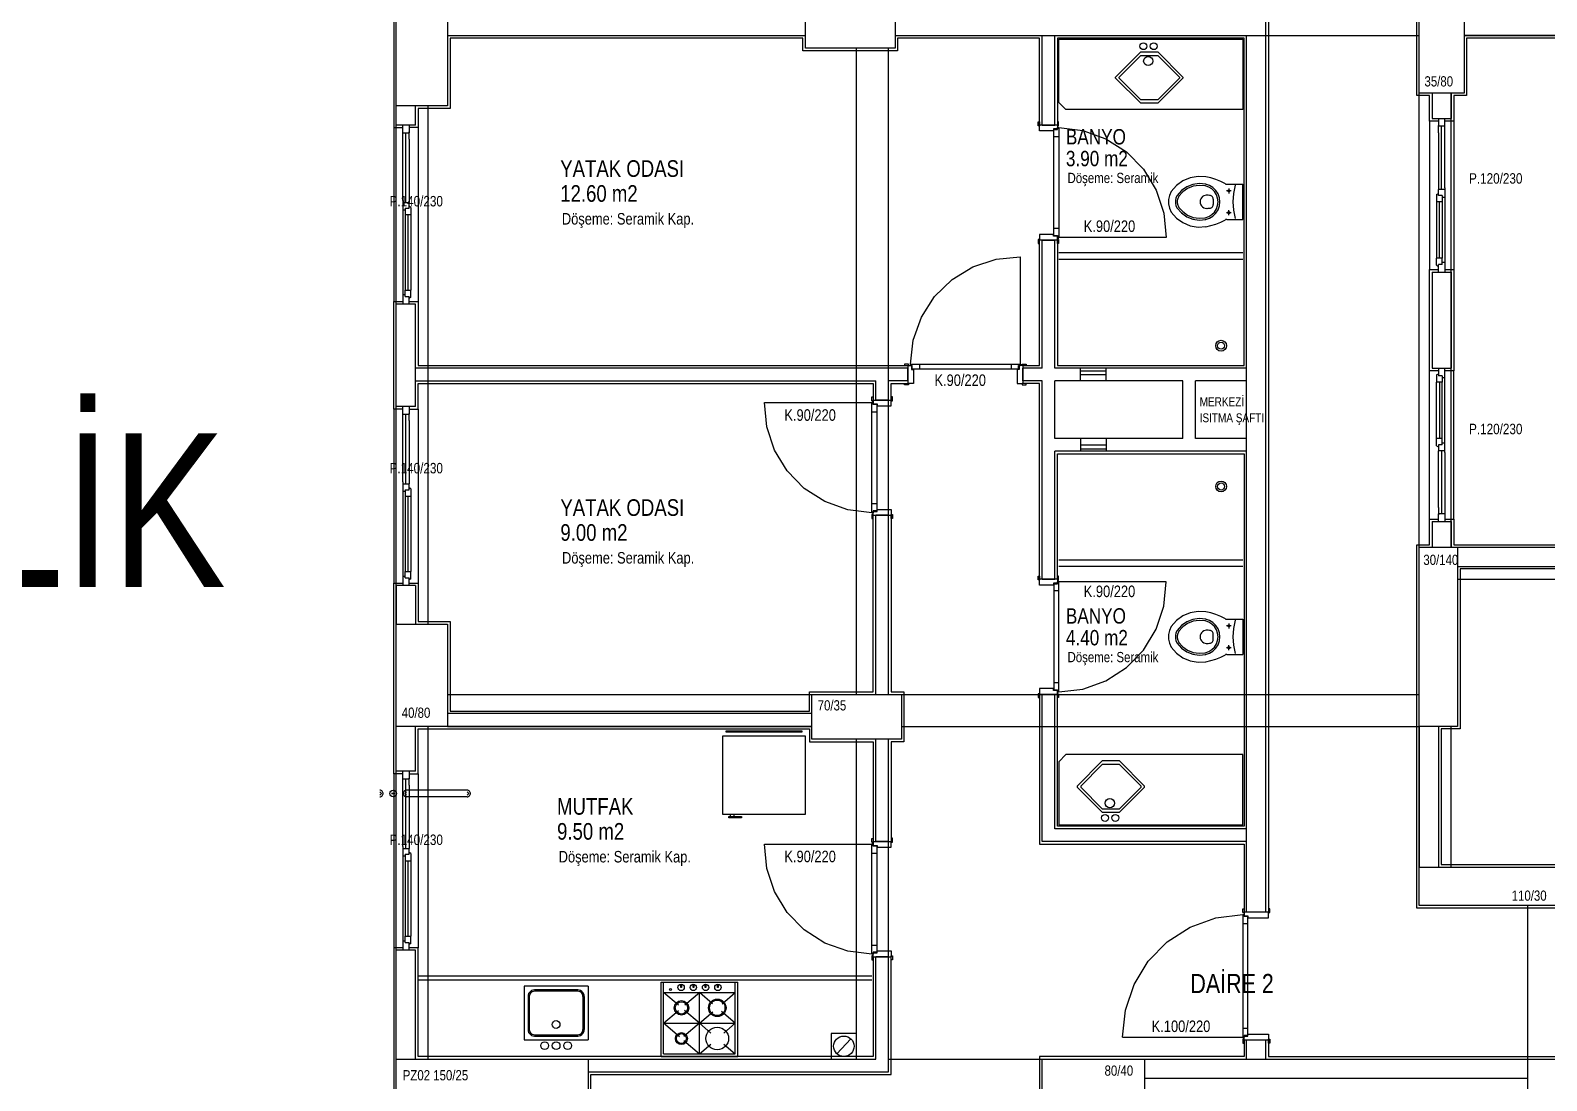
# Model space of a CAD drawing. Header units: centimetres. Extents: x 0 to 12847, y -30 to 2970.
# Drawn here: x 1160 to 1456.5, y 1324.5 to 1529.7 of the extents above; entities that cross this region are included whole.
import ezdxf
from ezdxf.enums import TextEntityAlignment as Align

# ---------------------------------------------------------------- set-up
doc = ezdxf.new("R2010")
doc.units = ezdxf.units.CM
doc.layers.add('SCOTT-ANTET', color=4, linetype='CONTINUOUS')
doc.layers.add('SCOTT-MIMARI', color=8, linetype='CONTINUOUS')
doc.styles.get("Standard").update_dxf_attribs({"font": 'arial.ttf', "width": 0.8})

msp = doc.modelspace()

# ---------------------------------------------------------------- linework, layer by layer
at = {"layer": 'SCOTT-MIMARI'}
for p, q in [((1435.3, 1512.47), (1435.3, 1510.97)), ((1436.55, 1498.97), (1436.55, 1512.47)), ((1232.8, 1496.47), (1232.8, 1511.22)), ((1232.8, 1509.72), (1234.05, 1509.72)), ((1233.42, 1496.09), (1233.42, 1509.72)), ((1234.05, 1511.22), (1234.05, 1509.72)), ((1234.05, 1508.47), (1234.05, 1509.88)), ((1357.01, 1511.85), (1357.3, 1511.85)), ((1357.01, 1511.08), (1357.01, 1511.85)), ((1357.3, 1511.08), (1357.01, 1511.08)), ((1357.3, 1511.85), (1357.3, 1511.08)), ((1357.3, 1510.09), (1357.3, 1511.22)), ((1360.8, 1511.22), (1357.3, 1511.22)), ((1360.05, 1510.09), (1357.3, 1510.09)), ((1360.8, 1510.47), (1360.05, 1510.47)), ((1360.05, 1510.47), (1360.05, 1510.09)), ((1360.08, 1489.6), (1360.08, 1510.34)), ((1360.08, 1510.34), (1360.81, 1510.34)), ((1360.8, 1511.84), (1360.8, 1511.08)), ((1361.04, 1511.84), (1360.8, 1511.84)), ((1360.8, 1511.22), (1360.8, 1510.47)), ((1360.8, 1511.08), (1361.04, 1511.08)), ((1360.8, 1510.72), (1361.05, 1510.72)), ((1360.81, 1510.34), (1360.81, 1510.72)), ((1361.04, 1511.08), (1361.04, 1511.84)), ((1361.05, 1510.72), (1361.05, 1489.22)), ((1435.3, 1509.72), (1435.3, 1511.13)), ((1436.55, 1510.97), (1435.3, 1510.97)), ((1435.3, 1509.72), (1435.3, 1498.59)), ((1435.92, 1498.59), (1435.92, 1510.97)), ((1234.05, 1508.47), (1234.05, 1496.09)), ((1361.05, 1508.93), (1360.08, 1508.93)), ((1394.77, 1498.35), (1393.84, 1498.35)), ((1393.9, 1499.65), (1397.05, 1499.65)), ((1394.3, 1498.81), (1394.3, 1497.83)), ((1397.05, 1492.78), (1397.05, 1499.65)), ((1434.92, 1497.63), (1434.92, 1496.22)), ((1435.3, 1497.47), (1435.3, 1498.59)), ((1436.55, 1498.59), (1435.3, 1498.59)), ((1436.05, 1497.47), (1435.3, 1497.47)), ((1436.05, 1497.47), (1436.05, 1496.22)), ((1436.05, 1497.09), (1436.55, 1497.09)), ((1436.55, 1498.97), (1436.55, 1497.09)), ((1232.8, 1496.47), (1232.8, 1494.59)), ((1232.8, 1496.09), (1234.05, 1496.09)), ((1233.3, 1494.59), (1232.8, 1494.59)), ((1233.3, 1494.97), (1233.3, 1493.72)), ((1233.3, 1494.97), (1234.05, 1494.97)), ((1234.05, 1494.97), (1234.05, 1496.09)), ((1234.42, 1495.13), (1234.42, 1493.72)), ((1391.27, 1496.76), (1391.27, 1495.68)), ((1394.3, 1493.62), (1394.3, 1494.6)), ((1434.92, 1496.22), (1434.92, 1485.22)), ((1436.05, 1496.22), (1434.92, 1496.22)), ((1435.49, 1485.22), (1435.49, 1496.22)), ((1436.05, 1496.22), (1436.05, 1485.22)), ((1233.3, 1493.72), (1233.3, 1478.97)), ((1233.3, 1493.72), (1234.42, 1493.72)), ((1233.86, 1478.97), (1233.86, 1493.72)), ((1234.42, 1493.72), (1234.42, 1478.97)), ((1394.77, 1494.09), (1393.84, 1494.09)), ((1393.9, 1492.78), (1397.05, 1492.78)), ((1357.3, 1488.86), (1357.01, 1488.86)), ((1357.01, 1488.86), (1357.01, 1488.08)), ((1357.3, 1489.84), (1357.3, 1488.72)), ((1360.05, 1489.84), (1357.3, 1489.84)), ((1357.3, 1488.08), (1357.3, 1488.86)), ((1360.8, 1488.72), (1357.3, 1488.72)), ((1360.05, 1489.47), (1360.05, 1489.84)), ((1360.8, 1489.47), (1360.05, 1489.47)), ((1361.05, 1491), (1360.08, 1491)), ((1360.08, 1489.6), (1360.81, 1489.6)), ((1360.8, 1488.72), (1360.8, 1489.47)), ((1360.8, 1489.22), (1361.05, 1489.22)), ((1360.8, 1488.09), (1360.8, 1488.86)), ((1360.8, 1488.86), (1361.04, 1488.86)), ((1360.81, 1489.6), (1360.81, 1489.22)), ((1361.04, 1488.86), (1361.04, 1488.09)), ((1382.05, 1489.22), (1361.05, 1489.22)), ((1353.55, 1485.46), (1353.55, 1464.47)), ((1357.01, 1488.08), (1357.3, 1488.08)), ((1361.04, 1488.09), (1360.8, 1488.09)), ((1434.92, 1483.81), (1434.92, 1485.22)), ((1436.05, 1485.22), (1434.92, 1485.22)), ((1435.3, 1482.47), (1435.3, 1483.97)), ((1436.05, 1483.97), (1435.3, 1483.97)), ((1436.05, 1483.97), (1436.05, 1485.22)), ((1436.55, 1484.34), (1436.05, 1484.34)), ((1436.55, 1484.34), (1436.55, 1482.47)), ((1232.8, 1478.09), (1233.3, 1478.09)), ((1232.8, 1478.09), (1232.8, 1476.22)), ((1233.3, 1477.72), (1233.3, 1478.97)), ((1233.3, 1478.97), (1234.42, 1478.97)), ((1233.3, 1477.72), (1234.05, 1477.72)), ((1234.05, 1476.22), (1234.05, 1477.72)), ((1234.42, 1477.56), (1234.42, 1478.97)), ((1331.69, 1464.46), (1330.92, 1464.46)), ((1330.92, 1464.46), (1330.92, 1464.22)), ((1330.92, 1464.22), (1331.69, 1464.22)), ((1331.55, 1464.22), (1332.3, 1464.22)), ((1331.55, 1464.22), (1331.55, 1460.72)), ((1331.69, 1464.22), (1331.69, 1464.46)), ((1332.05, 1464.47), (1353.55, 1464.47)), ((1332.05, 1464.22), (1332.05, 1464.47)), ((1332.43, 1464.23), (1332.05, 1464.23)), ((1332.3, 1464.22), (1332.3, 1463.47)), ((1332.3, 1463.47), (1332.67, 1463.47)), ((1332.43, 1463.5), (1332.43, 1464.23)), ((1353.17, 1463.5), (1332.43, 1463.5)), ((1332.67, 1463.47), (1332.67, 1460.72)), ((1333.83, 1464.47), (1333.83, 1463.5)), ((1351.76, 1464.47), (1351.76, 1463.5)), ((1353.3, 1463.47), (1352.92, 1463.47)), ((1352.92, 1463.47), (1352.92, 1460.72)), ((1353.17, 1464.23), (1353.55, 1464.23)), ((1353.17, 1463.5), (1353.17, 1464.23)), ((1353.3, 1464.22), (1353.3, 1463.47)), ((1354.05, 1464.22), (1353.3, 1464.22)), ((1353.55, 1464.22), (1353.55, 1464.47)), ((1353.91, 1464.46), (1354.67, 1464.46)), ((1353.91, 1464.22), (1353.91, 1464.46)), ((1354.67, 1464.22), (1353.91, 1464.22)), ((1354.05, 1464.22), (1354.05, 1460.72)), ((1354.67, 1464.46), (1354.67, 1464.22)), ((1434.92, 1462.38), (1434.92, 1460.97)), ((1435.3, 1463.72), (1435.3, 1462.22)), ((1436.05, 1462.22), (1435.3, 1462.22)), ((1436.05, 1462.22), (1436.05, 1460.97)), ((1436.55, 1461.84), (1436.05, 1461.84)), ((1436.55, 1461.84), (1436.55, 1463.72)), ((1330.91, 1460.43), (1330.91, 1460.72)), ((1330.91, 1460.72), (1331.69, 1460.72)), ((1331.69, 1460.43), (1330.91, 1460.43)), ((1332.67, 1460.72), (1331.55, 1460.72)), ((1331.69, 1460.72), (1331.69, 1460.43)), ((1352.92, 1460.72), (1354.05, 1460.72)), ((1353.91, 1460.72), (1353.91, 1460.43)), ((1354.69, 1460.72), (1353.91, 1460.72)), ((1353.91, 1460.43), (1354.69, 1460.43)), ((1354.69, 1460.43), (1354.69, 1460.72)), ((1434.92, 1449.97), (1434.92, 1460.97)), ((1436.05, 1460.97), (1434.92, 1460.97)), ((1435.49, 1460.97), (1435.49, 1449.97)), ((1436.05, 1449.97), (1436.05, 1460.97)), ((1232.8, 1441.47), (1232.8, 1456.22)), ((1234.05, 1456.22), (1234.05, 1454.72)), ((1303.55, 1456.97), (1324.55, 1456.97)), ((1324.55, 1457.33), (1324.55, 1458.09)), ((1324.55, 1458.09), (1324.8, 1458.09)), ((1324.8, 1457.33), (1324.55, 1457.33)), ((1324.55, 1435.47), (1324.55, 1456.97)), ((1324.8, 1456.97), (1324.55, 1456.97)), ((1324.78, 1456.59), (1324.78, 1456.97)), ((1325.51, 1456.59), (1324.78, 1456.59)), ((1324.8, 1458.09), (1324.8, 1457.33)), ((1324.8, 1457.47), (1328.3, 1457.47)), ((1324.8, 1457.47), (1324.8, 1456.72)), ((1324.8, 1456.72), (1325.55, 1456.72)), ((1325.51, 1456.59), (1325.51, 1435.85)), ((1325.55, 1456.72), (1325.55, 1456.34)), ((1325.55, 1456.34), (1328.3, 1456.34)), ((1328.59, 1458.1), (1328.3, 1458.1)), ((1328.3, 1458.1), (1328.3, 1457.33)), ((1328.3, 1456.34), (1328.3, 1457.47)), ((1328.3, 1457.33), (1328.59, 1457.33)), ((1328.59, 1457.33), (1328.59, 1458.1)), ((1232.8, 1454.72), (1234.05, 1454.72)), ((1233.42, 1441.09), (1233.42, 1454.72)), ((1234.05, 1453.47), (1234.05, 1454.88)), ((1234.05, 1453.47), (1234.05, 1441.09)), ((1324.55, 1455.18), (1325.51, 1455.18)), ((1434.92, 1448.56), (1434.92, 1449.97)), ((1436.05, 1449.97), (1434.92, 1449.97)), ((1436.05, 1448.72), (1436.05, 1449.97)), ((1435.3, 1448.72), (1435.3, 1447.59)), ((1436.05, 1448.72), (1435.3, 1448.72)), ((1435.3, 1436.47), (1435.3, 1447.59)), ((1436.55, 1447.59), (1435.3, 1447.59)), ((1435.92, 1447.59), (1435.92, 1435.22)), ((1436.05, 1449.09), (1436.55, 1449.09)), ((1436.55, 1447.22), (1436.55, 1449.09)), ((1436.55, 1447.22), (1436.55, 1433.72)), ((1232.8, 1441.47), (1232.8, 1439.59)), ((1232.8, 1441.09), (1234.05, 1441.09)), ((1234.05, 1439.97), (1234.05, 1441.09)), ((1233.3, 1439.59), (1232.8, 1439.59)), ((1233.3, 1439.97), (1233.3, 1438.72)), ((1233.3, 1439.97), (1234.05, 1439.97)), ((1233.3, 1438.72), (1233.3, 1423.97)), ((1233.3, 1438.72), (1234.42, 1438.72)), ((1233.86, 1423.97), (1233.86, 1438.72)), ((1234.42, 1440.13), (1234.42, 1438.72)), ((1234.42, 1438.72), (1234.42, 1423.97)), ((1324.55, 1437.25), (1325.51, 1437.25)), ((1324.8, 1435.47), (1324.55, 1435.47)), ((1324.55, 1435.11), (1324.55, 1434.34)), ((1324.8, 1435.11), (1324.55, 1435.11)), ((1325.51, 1435.85), (1324.78, 1435.85)), ((1324.78, 1435.85), (1324.78, 1435.47)), ((1324.8, 1434.97), (1324.8, 1435.72)), ((1324.8, 1435.72), (1325.55, 1435.72)), ((1324.8, 1434.34), (1324.8, 1435.11)), ((1324.8, 1434.97), (1328.3, 1434.97)), ((1325.55, 1436.09), (1328.3, 1436.09)), ((1325.55, 1435.72), (1325.55, 1436.09)), ((1328.3, 1436.09), (1328.3, 1434.97)), ((1328.3, 1435.11), (1328.59, 1435.11)), ((1328.3, 1434.33), (1328.3, 1435.11)), ((1328.59, 1435.11), (1328.59, 1434.33)), ((1435.3, 1436.47), (1435.3, 1435.06)), ((1436.55, 1435.22), (1435.3, 1435.22)), ((1435.3, 1433.72), (1435.3, 1435.22)), ((1324.55, 1434.34), (1324.8, 1434.34)), ((1328.59, 1434.33), (1328.3, 1434.33)), ((1232.8, 1423.09), (1233.3, 1423.09)), ((1232.8, 1423.09), (1232.8, 1421.22)), ((1233.3, 1422.72), (1233.3, 1423.97)), ((1233.3, 1423.97), (1234.42, 1423.97)), ((1234.42, 1422.56), (1234.42, 1423.97)), ((1357.01, 1423.1), (1357.3, 1423.1)), ((1357.01, 1422.33), (1357.01, 1423.1)), ((1357.3, 1423.1), (1357.3, 1422.33)), ((1360.8, 1423.09), (1360.8, 1422.33)), ((1361.04, 1423.09), (1360.8, 1423.09)), ((1361.04, 1422.33), (1361.04, 1423.09)), ((1233.3, 1422.72), (1234.05, 1422.72)), ((1234.05, 1421.22), (1234.05, 1422.72)), ((1357.3, 1422.33), (1357.01, 1422.33)), ((1357.3, 1421.34), (1357.3, 1422.47)), ((1360.8, 1422.47), (1357.3, 1422.47)), ((1360.05, 1421.34), (1357.3, 1421.34)), ((1360.05, 1421.72), (1360.05, 1421.34)), ((1360.8, 1421.72), (1360.05, 1421.72)), ((1360.08, 1421.59), (1360.08, 1400.85)), ((1360.08, 1421.59), (1360.81, 1421.59)), ((1361.05, 1420.18), (1360.08, 1420.18)), ((1360.8, 1422.47), (1360.8, 1421.72)), ((1360.8, 1422.33), (1361.04, 1422.33)), ((1360.8, 1421.97), (1361.05, 1421.97)), ((1360.81, 1421.59), (1360.81, 1421.97)), ((1361.05, 1400.47), (1361.05, 1421.97)), ((1382.05, 1421.97), (1361.05, 1421.97)), ((1393.9, 1414.65), (1397.05, 1414.65)), ((1397.05, 1414.65), (1397.05, 1407.78)), ((1391.27, 1410.68), (1391.27, 1411.76)), ((1394.77, 1413.35), (1393.84, 1413.35)), ((1394.3, 1413.81), (1394.3, 1412.83)), ((1394.77, 1409.09), (1393.84, 1409.09)), ((1394.3, 1408.62), (1394.3, 1409.6)), ((1393.9, 1407.78), (1397.05, 1407.78)), ((1361.05, 1402.25), (1360.08, 1402.25)), ((1357.3, 1400.11), (1357.01, 1400.11)), ((1357.01, 1400.11), (1357.01, 1399.33)), ((1357.01, 1399.33), (1357.3, 1399.33)), ((1357.3, 1401.09), (1357.3, 1399.97)), ((1360.05, 1401.09), (1357.3, 1401.09)), ((1357.3, 1399.33), (1357.3, 1400.11)), ((1360.8, 1399.97), (1357.3, 1399.97)), ((1360.05, 1400.72), (1360.05, 1401.09)), ((1360.8, 1400.72), (1360.05, 1400.72)), ((1360.08, 1400.85), (1360.81, 1400.85)), ((1360.8, 1399.97), (1360.8, 1400.72)), ((1360.8, 1400.47), (1361.05, 1400.47)), ((1360.8, 1399.34), (1360.8, 1400.11)), ((1360.8, 1400.11), (1361.04, 1400.11)), ((1361.04, 1399.34), (1360.8, 1399.34)), ((1360.81, 1400.85), (1360.81, 1400.47)), ((1361.04, 1400.11), (1361.04, 1399.34)), ((1295.32, 1391.83), (1295.32, 1376.58)), ((1311.57, 1391.83), (1295.32, 1391.83)), ((1296.07, 1392.83), (1310.82, 1392.83)), ((1296.07, 1392.58), (1296.07, 1392.83)), ((1310.82, 1392.58), (1296.07, 1392.58)), ((1310.82, 1392.83), (1310.82, 1392.58)), ((1311.57, 1376.58), (1311.57, 1391.83)), ((1232.8, 1370.22), (1232.8, 1384.97)), ((1234.05, 1384.97), (1234.05, 1383.47)), ((1232.8, 1383.47), (1234.05, 1383.47)), ((1233.42, 1369.84), (1233.42, 1383.47)), ((1234.05, 1382.22), (1234.05, 1383.63)), ((1234.05, 1382.22), (1234.05, 1369.84)), ((1245.38, 1381.26), (1233.56, 1381.26)), ((1245.38, 1379.95), (1233.56, 1379.95)), ((1296.57, 1375.83), (1296.57, 1376.08)), ((1296.57, 1376.08), (1299.07, 1376.08)), ((1299.07, 1375.83), (1296.57, 1375.83)), ((1296.82, 1376.58), (1296.82, 1376.08)), ((1297.57, 1376.58), (1297.57, 1376.08)), ((1299.07, 1376.08), (1299.07, 1375.83)), ((1232.8, 1370.22), (1232.8, 1368.34)), ((1232.8, 1369.84), (1234.05, 1369.84)), ((1234.05, 1368.72), (1234.05, 1369.84)), ((1303.55, 1370.72), (1324.55, 1370.72)), ((1324.55, 1371.08), (1324.55, 1371.84)), ((1324.55, 1371.84), (1324.8, 1371.84)), ((1324.8, 1371.08), (1324.55, 1371.08)), ((1324.55, 1349.22), (1324.55, 1370.72)), ((1324.8, 1370.72), (1324.55, 1370.72)), ((1324.78, 1370.34), (1324.78, 1370.72)), ((1325.51, 1370.34), (1324.78, 1370.34)), ((1324.8, 1371.84), (1324.8, 1371.08)), ((1324.8, 1371.22), (1328.3, 1371.22)), ((1324.8, 1371.22), (1324.8, 1370.47)), ((1324.8, 1370.47), (1325.55, 1370.47)), ((1325.51, 1370.34), (1325.51, 1349.6)), ((1325.55, 1370.47), (1325.55, 1370.09)), ((1325.55, 1370.09), (1328.3, 1370.09)), ((1328.59, 1371.85), (1328.3, 1371.85)), ((1328.3, 1371.85), (1328.3, 1371.08)), ((1328.3, 1370.09), (1328.3, 1371.22)), ((1328.3, 1371.08), (1328.59, 1371.08)), ((1328.59, 1371.08), (1328.59, 1371.85)), ((1233.3, 1368.34), (1232.8, 1368.34)), ((1233.3, 1368.72), (1233.3, 1367.47)), ((1233.3, 1368.72), (1234.05, 1368.72)), ((1233.3, 1367.47), (1233.3, 1352.72)), ((1233.3, 1367.47), (1234.42, 1367.47)), ((1233.86, 1352.72), (1233.86, 1367.47)), ((1234.42, 1368.88), (1234.42, 1367.47)), ((1234.42, 1367.47), (1234.42, 1352.72)), ((1324.55, 1368.93), (1325.51, 1368.93)), ((1397.05, 1357.33), (1397.05, 1358.09)), ((1397.05, 1358.09), (1397.3, 1358.09)), ((1397.3, 1358.09), (1397.3, 1357.33)), ((1402.34, 1358.1), (1402.05, 1358.1)), ((1402.05, 1358.1), (1402.05, 1357.33)), ((1402.34, 1357.33), (1402.34, 1358.1)), ((1397.3, 1357.33), (1397.05, 1357.33)), ((1397.05, 1356.97), (1397.05, 1332.97)), ((1397.3, 1356.97), (1397.05, 1356.97)), ((1397.05, 1355.18), (1398.01, 1355.18)), ((1397.28, 1356.59), (1397.28, 1356.97)), ((1398.01, 1356.59), (1397.28, 1356.59)), ((1397.3, 1357.47), (1397.3, 1356.72)), ((1397.3, 1357.47), (1402.05, 1357.47)), ((1397.3, 1356.72), (1398.05, 1356.72)), ((1398.01, 1333.35), (1398.01, 1356.59)), ((1398.05, 1356.72), (1398.05, 1356.34)), ((1398.05, 1356.34), (1402.05, 1356.34)), ((1402.05, 1356.34), (1402.05, 1357.47)), ((1402.05, 1357.33), (1402.34, 1357.33)), ((1232.8, 1351.84), (1233.3, 1351.84)), ((1232.8, 1351.84), (1232.8, 1349.97)), ((1233.3, 1351.47), (1233.3, 1352.72)), ((1233.3, 1352.72), (1234.42, 1352.72)), ((1234.42, 1351.31), (1234.42, 1352.72)), ((1233.3, 1351.47), (1234.05, 1351.47)), ((1234.05, 1349.97), (1234.05, 1351.47)), ((1324.55, 1351), (1325.51, 1351)), ((1324.8, 1349.22), (1324.55, 1349.22)), ((1325.51, 1349.6), (1324.78, 1349.6)), ((1324.78, 1349.6), (1324.78, 1349.22)), ((1324.8, 1348.72), (1324.8, 1349.47)), ((1324.8, 1349.47), (1325.55, 1349.47)), ((1325.55, 1349.84), (1328.3, 1349.84)), ((1325.55, 1349.47), (1325.55, 1349.84)), ((1328.3, 1349.84), (1328.3, 1348.72)), ((1324.55, 1348.86), (1324.55, 1348.09)), ((1324.8, 1348.86), (1324.55, 1348.86)), ((1324.55, 1348.09), (1324.8, 1348.09)), ((1324.8, 1348.09), (1324.8, 1348.86)), ((1324.8, 1348.72), (1328.3, 1348.72)), ((1328.3, 1348.86), (1328.59, 1348.86)), ((1328.3, 1348.08), (1328.3, 1348.86)), ((1328.59, 1348.08), (1328.3, 1348.08)), ((1328.59, 1348.86), (1328.59, 1348.08)), ((1235.8, 1344.97), (1324.55, 1344.97)), ((1256.55, 1342.97), (1256.55, 1332.47)), ((1269.05, 1342.97), (1256.55, 1342.97)), ((1269.05, 1342.97), (1269.05, 1332.47)), ((1283.3, 1329.22), (1283.3, 1343.72)), ((1283.3, 1343.72), (1298.3, 1343.72)), ((1283.8, 1329.72), (1283.8, 1343.72)), ((1287.16, 1342.72), (1287.16, 1343.34)), ((1287.29, 1343.34), (1287.29, 1342.72)), ((1289.56, 1342.72), (1289.56, 1343.34)), ((1289.69, 1343.34), (1289.69, 1342.72)), ((1291.95, 1342.72), (1291.95, 1343.34)), ((1292.09, 1343.34), (1292.09, 1342.72)), ((1294.35, 1342.72), (1294.35, 1343.34)), ((1294.48, 1343.34), (1294.48, 1342.72)), ((1297.8, 1341.72), (1297.8, 1343.72)), ((1257.3, 1340.97), (1257.3, 1334.47)), ((1257.55, 1340.97), (1257.55, 1334.47)), ((1267.05, 1342.22), (1258.55, 1342.22)), ((1267.05, 1341.97), (1258.55, 1341.97)), ((1268.05, 1340.97), (1268.05, 1334.47)), ((1268.3, 1340.97), (1268.3, 1334.47)), ((1286.69, 1339.25), (1283.8, 1341.72)), ((1283.8, 1341.72), (1297.8, 1341.72)), ((1287.29, 1342.72), (1287.16, 1342.72)), ((1287.96, 1339.28), (1290.8, 1341.72)), ((1289.69, 1342.72), (1289.56, 1342.72)), ((1293.38, 1339.51), (1290.8, 1341.72)), ((1290.8, 1329.72), (1290.8, 1341.72)), ((1292.09, 1342.72), (1291.95, 1342.72)), ((1294.48, 1342.72), (1294.35, 1342.72)), ((1295.25, 1339.53), (1297.8, 1341.72)), ((1297.8, 1329.72), (1297.8, 1341.72)), ((1283.8, 1335.72), (1286.73, 1338.22)), ((1290.8, 1335.72), (1287.88, 1338.22)), ((1290.8, 1335.72), (1293.42, 1337.96)), ((1297.8, 1335.72), (1295.15, 1337.99)), ((1286.91, 1333.06), (1283.8, 1335.72)), ((1283.8, 1335.72), (1297.8, 1335.72)), ((1290.8, 1335.72), (1287.75, 1333.1)), ((1293.05, 1333.8), (1290.8, 1335.72)), ((1297.8, 1335.72), (1295.56, 1333.8)), ((1397.05, 1334.75), (1398.01, 1334.75)), ((1256.55, 1332.47), (1269.05, 1332.47)), ((1258.55, 1333.47), (1267.05, 1333.47)), ((1258.55, 1333.22), (1267.05, 1333.22)), ((1287.76, 1332.33), (1290.8, 1329.72)), ((1290.8, 1329.72), (1293.05, 1331.64)), ((1295.56, 1331.64), (1297.8, 1329.72)), ((1373.55, 1332.97), (1397.05, 1332.97)), ((1397.3, 1332.97), (1397.05, 1332.97)), ((1397.05, 1332.61), (1397.05, 1331.84)), ((1397.3, 1332.61), (1397.05, 1332.61)), ((1397.05, 1331.84), (1397.3, 1331.84)), ((1397.28, 1333.35), (1397.28, 1332.97)), ((1398.01, 1333.35), (1397.28, 1333.35)), ((1397.3, 1333.22), (1398.05, 1333.22)), ((1397.3, 1332.47), (1397.3, 1333.22)), ((1397.3, 1331.84), (1397.3, 1332.61)), ((1397.3, 1332.47), (1402.05, 1332.47)), ((1398.05, 1333.22), (1398.05, 1333.59)), ((1398.05, 1333.59), (1402.05, 1333.59)), ((1402.05, 1333.59), (1402.05, 1332.47)), ((1402.05, 1332.61), (1402.34, 1332.61)), ((1402.05, 1331.83), (1402.05, 1332.61)), ((1402.34, 1331.83), (1402.05, 1331.83)), ((1402.34, 1332.61), (1402.34, 1331.83)), ((1283.3, 1329.22), (1298.3, 1329.22)), ((1283.8, 1329.72), (1297.8, 1329.72))]:
    msp.add_line(p, q, dxfattribs=at)
for points in [[(1401.55, 1357.47), (1401.55, 1703.72)], [(1402.05, 1703.72), (1402.05, 1357.47)], [(1435.3, 1511.97), (1433.55, 1511.97), (1433.55, 1516.97), (1431.05, 1516.97), (1431.05, 1537.97), (1433.55, 1537.97), (1433.55, 1703.72)], [(1232.8, 1547.97), (1231.05, 1547.97), (1231.05, 1510.72), (1232.8, 1510.72)], [(1602.8, 1547.97), (1604.55, 1547.97), (1604.55, 1528.22), (1440.8, 1528.22), (1440.8, 1516.97), (1438.3, 1516.97), (1438.3, 1511.97), (1436.55, 1511.97)], [(1431.55, 1537.47), (1440.3, 1537.47), (1440.3, 1517.47), (1431.55, 1517.47), (1431.55, 1537.47)], [(1231.55, 1534.97), (1241.55, 1534.97), (1241.55, 1514.97), (1231.55, 1514.97), (1231.55, 1534.97)], [(1311.55, 1534.97), (1329.05, 1534.97), (1329.05, 1526.22), (1311.55, 1526.22), (1311.55, 1534.97)], [(1357.3, 1511.22), (1357.3, 1528.22), (1329.55, 1528.22), (1329.55, 1525.72), (1311.05, 1525.72), (1311.05, 1528.22), (1242.05, 1528.22), (1242.05, 1514.47), (1235.8, 1514.47), (1235.8, 1510.72), (1234.05, 1510.72)], [(1241.55, 1528.72), (1311.55, 1528.72)], [(1241.55, 1528.72), (1311.55, 1528.72)], [(1329.05, 1528.72), (1431.55, 1528.72)], [(1329.05, 1528.72), (1397.8, 1528.72)], [(1357.8, 1511.22), (1357.8, 1528.72)], [(1360.3, 1511.22), (1360.3, 1528.72)], [(1360.8, 1488.72), (1360.8, 1464.22), (1397.3, 1464.22), (1397.3, 1528.22), (1360.8, 1528.22), (1360.8, 1511.22)], [(1397.05, 1514.22), (1362.44, 1514.22), (1361.05, 1515.61), (1361.05, 1527.97), (1397.05, 1527.97), (1397.05, 1514.22), (1397.05, 1514.22)], [(1397.8, 1357.47), (1397.8, 1528.72)], [(1440.3, 1528.72), (1584.05, 1528.72)], [(1584.05, 1528.72), (1440.3, 1528.72)], [(1321.55, 1399.97), (1321.55, 1526.22)], [(1327.8, 1399.97), (1327.8, 1526.22)], [(1372.18, 1520.38), (1372.18, 1520.6), (1377.08, 1525.5), (1380.43, 1525.5), (1385.33, 1520.6), (1385.33, 1520.38), (1380.43, 1515.47), (1377.08, 1515.47), (1372.18, 1520.38)], [(1372.85, 1520.38), (1372.85, 1520.6), (1377.08, 1524.83), (1380.43, 1524.83), (1384.66, 1520.6), (1384.66, 1520.38), (1380.43, 1516.14), (1377.08, 1516.14), (1372.85, 1520.38)], [(1231.55, 1413.72), (1231.55, 1514.97)], [(1231.55, 1511.22), (1231.55, 1514.97)], [(1235.3, 1511.22), (1235.3, 1514.97)], [(1237.8, 1413.72), (1237.8, 1514.97)], [(1431.55, 1428.72), (1431.55, 1517.47)], [(1434.05, 1517.47), (1434.05, 1512.47)], [(1437.8, 1428.72), (1437.8, 1517.47)], [(1437.8, 1517.47), (1437.8, 1512.47)], [(1433.55, 1511.97), (1433.55, 1482.97)], [(1434.05, 1512.47), (1437.8, 1512.47)], [(1438.3, 1511.97), (1438.3, 1482.97)], [(1231.05, 1510.72), (1231.05, 1476.72)], [(1235.3, 1511.22), (1231.55, 1511.22)], [(1235.8, 1510.72), (1235.8, 1476.72)], [(1357.8, 1511.22), (1360.3, 1511.22)], [(1361.05, 1510.72), (1365.78, 1510.16), (1370.27, 1508.55), (1374.29, 1505.98), (1377.62, 1502.57), (1380.1, 1498.49), (1381.6, 1493.97), (1382.05, 1489.22)], [(1389.84, 1501.07), (1388.29, 1501.15), (1386.77, 1500.89), (1385.34, 1500.29), (1384.09, 1499.39), (1383.06, 1498.23)], [(1393.63, 1499.73), (1392.72, 1500.2), (1391.77, 1500.58), (1390.79, 1500.88), (1389.79, 1501.08)], [(1383.06, 1498.23), (1382.69, 1497.47), (1382.5, 1496.64), (1382.5, 1495.79), (1382.69, 1494.97), (1383.06, 1494.21)], [(1384.21, 1497.46), (1383.98, 1496.99), (1383.86, 1496.48), (1383.86, 1495.95), (1383.98, 1495.44), (1384.21, 1494.97)], [(1389.79, 1499.68), (1388.53, 1499.79), (1387.27, 1499.6), (1386.09, 1499.13), (1385.05, 1498.41), (1384.21, 1497.46)], [(1384.51, 1497.27), (1384.32, 1496.87), (1384.22, 1496.44), (1384.22, 1495.99), (1384.32, 1495.56), (1384.51, 1495.16)], [(1389.72, 1499.33), (1388.54, 1499.43), (1387.36, 1499.26), (1386.26, 1498.82), (1385.29, 1498.14), (1384.5, 1497.26)], [(1389.97, 1497.5), (1389.68, 1497.47), (1389.41, 1497.38), (1389.17, 1497.22), (1388.97, 1497.02), (1388.82, 1496.78), (1388.72, 1496.51), (1388.69, 1496.23)], [(1392.21, 1496.21), (1392.12, 1496.93), (1391.88, 1497.6), (1391.5, 1498.21), (1390.99, 1498.72), (1390.38, 1499.1), (1389.7, 1499.34)], [(1392.57, 1496.21), (1392.47, 1497.01), (1392.21, 1497.76), (1391.78, 1498.43), (1391.21, 1499), (1390.54, 1499.42), (1389.78, 1499.68)], [(1390.73, 1497.43), (1390.52, 1497.47), (1390.3, 1497.49), (1390.08, 1497.5), (1389.86, 1497.5)], [(1391.27, 1496.76), (1391.26, 1496.91), (1391.2, 1497.06), (1391.12, 1497.19), (1391.01, 1497.3), (1390.88, 1497.38), (1390.73, 1497.43)], [(1393.63, 1499.73), (1393.69, 1499.69), (1393.76, 1499.67), (1393.83, 1499.66), (1393.9, 1499.65)], [(1395.58, 1499.46), (1395.22, 1497.86), (1395.1, 1496.22), (1395.22, 1494.58), (1395.58, 1492.97)], [(1434.92, 1497.63), (1435.3, 1497.84)], [(1436.55, 1497.09), (1436.55, 1484.34)], [(1232.8, 1494.59), (1232.8, 1478.09)], [(1234.42, 1495.13), (1234.05, 1495.34)], [(1383.06, 1494.21), (1384.09, 1493.05), (1385.34, 1492.14), (1386.77, 1491.54), (1388.29, 1491.28), (1389.84, 1491.36)], [(1384.21, 1494.97), (1385.05, 1494.03), (1386.09, 1493.3), (1387.27, 1492.83), (1388.53, 1492.64), (1389.79, 1492.75)], [(1384.5, 1495.18), (1385.29, 1494.29), (1386.26, 1493.61), (1387.36, 1493.18), (1388.54, 1493), (1389.72, 1493.1)], [(1388.69, 1496.2), (1388.72, 1495.92), (1388.82, 1495.65), (1388.97, 1495.41), (1389.17, 1495.21), (1389.41, 1495.06), (1389.68, 1494.96), (1389.97, 1494.93)], [(1389.7, 1493.1), (1390.38, 1493.33), (1390.99, 1493.72), (1391.5, 1494.22), (1391.88, 1494.83), (1392.12, 1495.51), (1392.21, 1496.22)], [(1389.78, 1492.75), (1390.54, 1493.01), (1391.21, 1493.44), (1391.78, 1494), (1392.21, 1494.67), (1392.47, 1495.43), (1392.57, 1496.22)], [(1389.86, 1494.94), (1390.08, 1494.93), (1390.3, 1494.94), (1390.52, 1494.96), (1390.73, 1495)], [(1390.73, 1495), (1390.88, 1495.05), (1391.01, 1495.13), (1391.12, 1495.24), (1391.2, 1495.37), (1391.26, 1495.52), (1391.27, 1495.68)], [(1389.79, 1491.35), (1390.79, 1491.56), (1391.77, 1491.85), (1392.72, 1492.24), (1393.63, 1492.71)], [(1393.9, 1492.78), (1393.83, 1492.78), (1393.76, 1492.76), (1393.69, 1492.74), (1393.63, 1492.71)], [(1354.05, 1464.22), (1357.3, 1464.22), (1357.3, 1488.72)], [(1357.8, 1463.72), (1357.8, 1488.72)], [(1357.8, 1488.72), (1360.3, 1488.72)], [(1360.3, 1463.72), (1360.3, 1488.72)], [(1360.94, 1488.98), (1360.94, 1489.14), (1360.94, 1488.98)], [(1332.05, 1464.47), (1332.61, 1469.2), (1334.21, 1473.69), (1336.79, 1477.71), (1340.2, 1481.04), (1344.27, 1483.52), (1348.8, 1485.02), (1353.55, 1485.46)], [(1397.05, 1486.22), (1361.05, 1486.22)], [(1397.05, 1484.97), (1361.05, 1484.97)], [(1435.3, 1463.22), (1433.55, 1463.22), (1433.55, 1482.97), (1435.3, 1482.97)], [(1434.05, 1482.47), (1434.05, 1463.72)], [(1434.05, 1482.47), (1437.8, 1482.47)], [(1434.92, 1483.81), (1435.3, 1483.59)], [(1438.3, 1482.97), (1438.3, 1463.22), (1436.55, 1463.22)], [(1436.55, 1482.97), (1438.3, 1482.97)], [(1437.8, 1482.47), (1437.8, 1463.72)], [(1232.8, 1455.72), (1231.05, 1455.72), (1231.05, 1476.72), (1232.8, 1476.72)], [(1234.42, 1477.56), (1234.05, 1477.34)], [(1234.05, 1476.72), (1235.8, 1476.72), (1235.8, 1464.22), (1331.55, 1464.22)], [(1231.55, 1456.22), (1231.55, 1476.22)], [(1235.3, 1476.22), (1231.55, 1476.22)], [(1235.3, 1456.22), (1235.3, 1476.22)], [(1331.55, 1463.72), (1235.3, 1463.72)], [(1331.55, 1461.22), (1331.55, 1463.72)], [(1353.78, 1464.36), (1353.63, 1464.36), (1353.78, 1464.36)], [(1357.8, 1463.72), (1354.05, 1463.72)], [(1354.05, 1461.22), (1354.05, 1463.72)], [(1397.8, 1463.72), (1360.3, 1463.72)], [(1365.3, 1461.22), (1365.3, 1463.72)], [(1365.3, 1463.22), (1370.3, 1463.22)], [(1365.3, 1462.47), (1370.3, 1462.47)], [(1370.3, 1461.22), (1370.3, 1463.72)], [(1433.55, 1434.22), (1433.55, 1463.22)], [(1434.05, 1463.72), (1437.8, 1463.72)], [(1434.92, 1462.38), (1435.3, 1462.59)], [(1436.55, 1449.09), (1436.55, 1461.84)], [(1438.3, 1434.22), (1438.3, 1463.22)], [(1234.05, 1455.72), (1235.8, 1455.72), (1235.8, 1460.72), (1324.8, 1460.72), (1324.8, 1457.47)], [(1235.3, 1461.22), (1325.3, 1461.22)], [(1325.3, 1457.47), (1325.3, 1461.22)], [(1327.8, 1457.47), (1327.8, 1461.22)], [(1331.55, 1461.22), (1327.8, 1461.22)], [(1328.3, 1457.47), (1328.3, 1460.72), (1331.55, 1460.72)], [(1357.8, 1461.22), (1354.05, 1461.22)], [(1357.3, 1422.47), (1357.3, 1460.72), (1354.05, 1460.72)], [(1357.8, 1422.47), (1357.8, 1461.22)], [(1360.3, 1449.97), (1360.3, 1461.22)], [(1385.3, 1461.22), (1360.3, 1461.22)], [(1385.3, 1449.97), (1385.3, 1461.22)], [(1397.8, 1461.22), (1387.8, 1461.22)], [(1387.8, 1449.97), (1387.8, 1461.22)], [(1231.05, 1455.72), (1231.05, 1421.72)], [(1235.3, 1456.22), (1231.55, 1456.22)], [(1235.8, 1455.72), (1235.8, 1421.72)], [(1324.55, 1435.47), (1319.81, 1436.02), (1315.32, 1437.63), (1311.31, 1440.21), (1307.98, 1443.62), (1305.5, 1447.69), (1304, 1452.22), (1303.55, 1456.97)], [(1324.65, 1457.2), (1324.65, 1457.05), (1324.65, 1457.2)], [(1327.8, 1457.47), (1325.3, 1457.47)], [(1385.3, 1449.97), (1360.3, 1449.97)], [(1365.3, 1449.97), (1365.3, 1447.47)], [(1370.3, 1449.97), (1370.3, 1447.47)], [(1397.8, 1449.97), (1387.8, 1449.97)], [(1360.3, 1422.47), (1360.3, 1447.47)], [(1397.8, 1447.47), (1360.3, 1447.47)], [(1360.8, 1422.47), (1360.8, 1446.97), (1397.3, 1446.97), (1397.3, 1374.22), (1360.8, 1374.22), (1360.8, 1399.97)], [(1365.3, 1448.72), (1370.3, 1448.72)], [(1365.3, 1447.97), (1370.3, 1447.97)], [(1434.92, 1448.56), (1435.3, 1448.34)], [(1232.8, 1439.59), (1232.8, 1423.09)], [(1234.42, 1440.13), (1234.05, 1440.34)], [(1234.05, 1421.72), (1235.8, 1421.72), (1235.8, 1414.22), (1242.05, 1414.22), (1242.05, 1396.72), (1312.3, 1396.72), (1312.3, 1400.47), (1324.8, 1400.47), (1324.8, 1434.97)], [(1325.3, 1399.97), (1325.3, 1434.97)], [(1327.8, 1434.97), (1325.3, 1434.97)], [(1327.8, 1399.97), (1327.8, 1434.97)], [(1328.3, 1434.97), (1328.3, 1400.47), (1330.8, 1400.47), (1330.8, 1390.72), (1328.3, 1390.72), (1328.3, 1371.22)], [(1518.3, 1426.22), (1518.3, 1424.47), (1439.55, 1424.47), (1439.55, 1393.22), (1435.8, 1393.22), (1435.8, 1366.72), (1459.55, 1366.72), (1459.55, 1362.97), (1517.05, 1362.97), (1517.05, 1358.22), (1431.05, 1358.22), (1431.05, 1429.22), (1433.55, 1429.22), (1433.55, 1434.22), (1435.3, 1434.22)], [(1434.05, 1433.72), (1434.05, 1428.72)], [(1434.05, 1433.72), (1437.8, 1433.72)], [(1436.55, 1434.22), (1438.3, 1434.22), (1438.3, 1429.22), (1518.3, 1429.22), (1518.3, 1427.47)], [(1437.8, 1433.72), (1437.8, 1428.72)], [(1397.05, 1426.22), (1361.05, 1426.22)], [(1431.55, 1428.72), (1439.05, 1428.72), (1439.05, 1393.72), (1431.55, 1393.72), (1431.55, 1428.72)], [(1439.05, 1428.72), (1544.05, 1428.72)], [(1439.05, 1428.72), (1517.8, 1428.72)], [(1397.05, 1424.97), (1361.05, 1424.97)], [(1439.05, 1424.97), (1517.8, 1424.97)], [(1232.8, 1384.47), (1231.05, 1384.47), (1231.05, 1421.72), (1232.8, 1421.72)], [(1235.3, 1421.22), (1231.55, 1421.22)], [(1231.55, 1421.22), (1231.55, 1413.72)], [(1234.42, 1422.56), (1234.05, 1422.34)], [(1235.3, 1421.22), (1235.3, 1413.72)], [(1357.8, 1422.47), (1360.3, 1422.47)], [(1360.94, 1422.2), (1360.94, 1422.05), (1360.94, 1422.2)], [(1361.05, 1400.47), (1365.78, 1401.02), (1370.27, 1402.63), (1374.29, 1405.21), (1377.62, 1408.62), (1380.1, 1412.69), (1381.6, 1417.22), (1382.05, 1421.97)], [(1439.05, 1422.47), (1544.05, 1422.47)], [(1389.84, 1416.07), (1388.29, 1416.15), (1386.77, 1415.89), (1385.34, 1415.29), (1384.09, 1414.39), (1383.06, 1413.23)], [(1389.79, 1414.68), (1388.53, 1414.79), (1387.27, 1414.6), (1386.09, 1414.13), (1385.05, 1413.41), (1384.21, 1412.46)], [(1389.72, 1414.33), (1388.54, 1414.43), (1387.36, 1414.26), (1386.26, 1413.82), (1385.29, 1413.14), (1384.5, 1412.26)], [(1392.21, 1411.21), (1392.12, 1411.93), (1391.88, 1412.6), (1391.5, 1413.21), (1390.99, 1413.72), (1390.38, 1414.1), (1389.7, 1414.34)], [(1392.57, 1411.21), (1392.47, 1412.01), (1392.21, 1412.76), (1391.78, 1413.43), (1391.21, 1414), (1390.54, 1414.42), (1389.78, 1414.68)], [(1393.63, 1414.73), (1392.72, 1415.2), (1391.77, 1415.58), (1390.79, 1415.88), (1389.79, 1416.08)], [(1393.63, 1414.73), (1393.69, 1414.69), (1393.76, 1414.67), (1393.83, 1414.66), (1393.9, 1414.65)], [(1395.58, 1414.46), (1395.22, 1412.86), (1395.1, 1411.22), (1395.22, 1409.58), (1395.58, 1407.97)], [(1231.55, 1413.72), (1241.55, 1413.72), (1241.55, 1393.72), (1231.55, 1393.72), (1231.55, 1413.72)], [(1383.06, 1413.23), (1382.69, 1412.47), (1382.5, 1411.64), (1382.5, 1410.79), (1382.69, 1409.97), (1383.06, 1409.21)], [(1384.21, 1412.46), (1383.98, 1411.99), (1383.86, 1411.48), (1383.86, 1410.95), (1383.98, 1410.44), (1384.21, 1409.97)], [(1384.51, 1412.27), (1384.32, 1411.87), (1384.22, 1411.44), (1384.22, 1410.99), (1384.32, 1410.56), (1384.51, 1410.16)], [(1389.97, 1412.5), (1389.68, 1412.47), (1389.41, 1412.38), (1389.17, 1412.22), (1388.97, 1412.02), (1388.82, 1411.78), (1388.72, 1411.51), (1388.69, 1411.23)], [(1388.69, 1411.2), (1388.72, 1410.92), (1388.82, 1410.65), (1388.97, 1410.41), (1389.17, 1410.21), (1389.41, 1410.06), (1389.68, 1409.96), (1389.97, 1409.93)], [(1389.7, 1408.1), (1390.38, 1408.33), (1390.99, 1408.72), (1391.5, 1409.22), (1391.88, 1409.83), (1392.12, 1410.51), (1392.21, 1411.22)], [(1389.78, 1407.75), (1390.54, 1408.01), (1391.21, 1408.44), (1391.78, 1409), (1392.21, 1409.67), (1392.47, 1410.43), (1392.57, 1411.22)], [(1390.73, 1412.43), (1390.52, 1412.47), (1390.3, 1412.49), (1390.08, 1412.5), (1389.86, 1412.5)], [(1391.27, 1411.76), (1391.26, 1411.91), (1391.2, 1412.06), (1391.12, 1412.19), (1391.01, 1412.3), (1390.88, 1412.38), (1390.73, 1412.43)], [(1383.06, 1409.21), (1384.09, 1408.05), (1385.34, 1407.14), (1386.77, 1406.54), (1388.29, 1406.28), (1389.84, 1406.36)], [(1384.21, 1409.97), (1385.05, 1409.03), (1386.09, 1408.3), (1387.27, 1407.83), (1388.53, 1407.64), (1389.79, 1407.75)], [(1384.5, 1410.18), (1385.29, 1409.29), (1386.26, 1408.61), (1387.36, 1408.18), (1388.54, 1408), (1389.72, 1408.1)], [(1389.86, 1409.94), (1390.08, 1409.93), (1390.3, 1409.94), (1390.52, 1409.96), (1390.73, 1410)], [(1390.73, 1410), (1390.88, 1410.05), (1391.01, 1410.13), (1391.12, 1410.24), (1391.2, 1410.37), (1391.26, 1410.52), (1391.27, 1410.68)], [(1389.79, 1406.35), (1390.79, 1406.56), (1391.77, 1406.85), (1392.72, 1407.24), (1393.63, 1407.71)], [(1393.9, 1407.78), (1393.83, 1407.78), (1393.76, 1407.76), (1393.69, 1407.74), (1393.63, 1407.71)], [(1241.55, 1399.97), (1312.8, 1399.97)], [(1312.8, 1399.97), (1330.3, 1399.97), (1330.3, 1391.22), (1312.8, 1391.22), (1312.8, 1399.97)], [(1325.3, 1399.97), (1325.3, 1399.97)], [(1327.8, 1399.97), (1327.8, 1399.97)], [(1330.3, 1399.97), (1431.55, 1399.97)], [(1357.3, 1399.97), (1357.3, 1370.72), (1397.3, 1370.72), (1397.3, 1357.47)], [(1357.8, 1371.22), (1357.8, 1399.97)], [(1357.8, 1399.97), (1360.3, 1399.97)], [(1360.3, 1373.72), (1360.3, 1399.97)], [(1231.55, 1328.72), (1231.55, 1393.72)], [(1231.55, 1384.97), (1231.55, 1393.72)], [(1235.3, 1384.97), (1235.3, 1393.72)], [(1237.8, 1328.72), (1237.8, 1393.72)], [(1312.8, 1396.22), (1241.55, 1396.22)], [(1241.55, 1393.72), (1312.8, 1393.72)], [(1312.8, 1393.72), (1241.55, 1393.72)], [(1330.3, 1393.72), (1431.55, 1393.72)], [(1431.55, 1366.22), (1431.55, 1393.72)], [(1431.55, 1393.72), (1431.55, 1366.22)], [(1435.3, 1393.72), (1435.3, 1366.22)], [(1437.8, 1366.22), (1437.8, 1393.72)], [(1234.05, 1384.47), (1235.8, 1384.47), (1235.8, 1393.22), (1312.3, 1393.22), (1312.3, 1390.72), (1324.8, 1390.72), (1324.8, 1371.22)], [(1321.55, 1328.72), (1321.55, 1391.22)], [(1325.3, 1371.22), (1325.3, 1391.22)], [(1327.8, 1328.72), (1327.8, 1391.22)], [(1327.8, 1371.22), (1327.8, 1391.22)], [(1397.05, 1388.22), (1362.44, 1388.22), (1361.05, 1386.82), (1361.05, 1374.47), (1397.05, 1374.47), (1397.05, 1388.22), (1397.05, 1388.22)], [(1231.05, 1384.47), (1231.05, 1350.47)], [(1235.3, 1384.97), (1231.55, 1384.97)], [(1235.8, 1384.47), (1235.8, 1350.47)], [(1364.68, 1382.06), (1364.68, 1381.84), (1369.58, 1376.93), (1372.93, 1376.93), (1377.83, 1381.84), (1377.83, 1382.06), (1372.93, 1386.96), (1369.58, 1386.96), (1364.68, 1382.06)], [(1365.35, 1382.06), (1365.35, 1381.84), (1369.58, 1377.6), (1372.93, 1377.6), (1377.16, 1381.84), (1377.16, 1382.06), (1372.93, 1386.29), (1369.58, 1386.29), (1365.35, 1382.06)], [(1228.31, 1379.95), (1228.45, 1379.96), (1228.58, 1380), (1228.7, 1380.07), (1228.8, 1380.16), (1228.88, 1380.28), (1228.94, 1380.4), (1228.97, 1380.53), (1228.97, 1380.67), (1228.94, 1380.81), (1228.88, 1380.93), (1228.8, 1381.04), (1228.7, 1381.13), (1228.58, 1381.2), (1228.45, 1381.25), (1228.31, 1381.26)], [(1228.31, 1380.28), (1228.64, 1380.6), (1228.31, 1380.93)], [(1230.61, 1380.6), (1231.27, 1380.6), (1230.61, 1380.6)], [(1233.56, 1381.26), (1233.43, 1381.25), (1233.3, 1381.2), (1233.18, 1381.13), (1233.08, 1381.04), (1233, 1380.93), (1232.94, 1380.81), (1232.91, 1380.67), (1232.91, 1380.53), (1232.94, 1380.4), (1233, 1380.28), (1233.08, 1380.16), (1233.18, 1380.07), (1233.3, 1380), (1233.43, 1379.96), (1233.56, 1379.95)], [(1233.56, 1380.93), (1233.24, 1380.6)], [(1233.24, 1380.6), (1233.56, 1380.28)], [(1245.38, 1379.95), (1245.51, 1379.96), (1245.64, 1380), (1245.76, 1380.07), (1245.86, 1380.16), (1245.95, 1380.28), (1246, 1380.4), (1246.03, 1380.53), (1246.03, 1380.67), (1246, 1380.81), (1245.95, 1380.93), (1245.86, 1381.04), (1245.76, 1381.13), (1245.64, 1381.2), (1245.51, 1381.25), (1245.38, 1381.26)], [(1245.38, 1380.28), (1245.7, 1380.6), (1245.38, 1380.93)], [(1295.32, 1376.58), (1311.57, 1376.58)], [(1397.8, 1373.72), (1360.3, 1373.72)], [(1324.55, 1349.22), (1319.81, 1349.77), (1315.32, 1351.38), (1311.31, 1353.96), (1307.98, 1357.37), (1305.5, 1361.44), (1304, 1365.97), (1303.55, 1370.72)], [(1324.65, 1370.95), (1324.65, 1370.8), (1324.65, 1370.95)], [(1327.8, 1371.22), (1325.3, 1371.22)], [(1397.8, 1371.22), (1357.8, 1371.22)], [(1232.8, 1368.34), (1232.8, 1351.84)], [(1234.42, 1368.88), (1234.05, 1369.09)], [(1431.55, 1366.22), (1459.05, 1366.22), (1459.05, 1358.72), (1431.55, 1358.72), (1431.55, 1366.22)], [(1452.8, 1328.72), (1452.8, 1358.72)], [(1373.55, 1332.97), (1374.09, 1338.26), (1375.79, 1343.3), (1378.57, 1347.84), (1382.29, 1351.64), (1386.76, 1354.51), (1391.77, 1356.32), (1397.05, 1356.97)], [(1397.8, 1357.47), (1401.55, 1357.47)], [(1232.8, 1350.47), (1231.05, 1350.47), (1231.05, 1321.97), (1259.8, 1321.97), (1259.8, 1296.97)], [(1231.55, 1328.72), (1231.55, 1349.97)], [(1235.3, 1349.97), (1231.55, 1349.97)], [(1234.42, 1351.31), (1234.05, 1351.09)], [(1324.8, 1348.72), (1324.8, 1329.22), (1235.8, 1329.22), (1235.8, 1350.47), (1234.05, 1350.47)], [(1235.3, 1328.72), (1235.3, 1349.97)], [(1264.55, 1296.97), (1264.55, 1321.97), (1269.55, 1321.97), (1269.55, 1325.72), (1328.3, 1325.72), (1328.3, 1348.72)], [(1325.3, 1328.72), (1325.3, 1348.72)], [(1327.8, 1348.72), (1325.3, 1348.72)], [(1327.8, 1326.22), (1327.8, 1348.72)], [(1235.8, 1344.22), (1324.55, 1344.22)], [(1298.3, 1329.22), (1298.3, 1343.72)], [(1258.55, 1342.22), (1258.27, 1342.19), (1258.01, 1342.09), (1257.77, 1341.94), (1257.57, 1341.75), (1257.42, 1341.51), (1257.33, 1341.24), (1257.3, 1340.97)], [(1258.55, 1341.97), (1258.33, 1341.94), (1258.11, 1341.87), (1257.92, 1341.75), (1257.77, 1341.59), (1257.65, 1341.4), (1257.57, 1341.19), (1257.55, 1340.97)], [(1268.3, 1340.97), (1268.27, 1341.24), (1268.17, 1341.51), (1268.03, 1341.75), (1267.83, 1341.94), (1267.59, 1342.09), (1267.33, 1342.19), (1267.05, 1342.22)], [(1268.05, 1340.97), (1268.02, 1341.19), (1267.95, 1341.4), (1267.83, 1341.59), (1267.67, 1341.75), (1267.48, 1341.87), (1267.27, 1341.94), (1267.05, 1341.97)], [(1257.3, 1334.47), (1257.33, 1334.19), (1257.42, 1333.92), (1257.57, 1333.69), (1257.77, 1333.49), (1258.01, 1333.34), (1258.27, 1333.25), (1258.55, 1333.22)], [(1257.55, 1334.47), (1257.57, 1334.24), (1257.65, 1334.03), (1257.77, 1333.84), (1257.92, 1333.68), (1258.11, 1333.57), (1258.33, 1333.49), (1258.55, 1333.47)], [(1267.05, 1333.47), (1267.27, 1333.49), (1267.48, 1333.57), (1267.67, 1333.68), (1267.83, 1333.84), (1267.95, 1334.03), (1268.02, 1334.24), (1268.05, 1334.47)], [(1267.05, 1333.22), (1267.33, 1333.25), (1267.59, 1333.34), (1267.83, 1333.49), (1268.03, 1333.69), (1268.17, 1333.92), (1268.27, 1334.19), (1268.3, 1334.47)], [(1397.3, 1332.47), (1397.3, 1329.22), (1357.3, 1329.22), (1357.3, 1185.47), (1313.55, 1185.47), (1313.55, 1183.72)], [(1321.55, 1328.72), (1321.55, 1333.72), (1316.55, 1333.72), (1316.55, 1328.72), (1321.55, 1328.72)], [(1320.41, 1332.69), (1317.69, 1329.75)], [(1397.15, 1332.73), (1397.15, 1332.89), (1397.15, 1332.73)], [(1397.8, 1328.72), (1397.8, 1332.47)], [(1397.8, 1332.47), (1401.55, 1332.47)], [(1401.55, 1328.72), (1401.55, 1332.47)], [(1402.05, 1332.47), (1402.05, 1329.22), (1459.55, 1329.22), (1459.55, 1326.72), (1462.8, 1326.72)], [(1231.55, 1328.72), (1269.05, 1328.72), (1269.05, 1322.47), (1231.55, 1322.47), (1231.55, 1328.72)], [(1269.05, 1328.72), (1321.55, 1328.72)], [(1269.05, 1328.72), (1325.3, 1328.72)], [(1327.8, 1328.72), (1357.8, 1328.72)], [(1357.8, 1328.72), (1377.8, 1328.72), (1377.8, 1318.72), (1357.8, 1318.72), (1357.8, 1328.72)], [(1377.8, 1328.72), (1452.8, 1328.72)], [(1377.8, 1328.72), (1397.8, 1328.72)], [(1401.55, 1328.72), (1452.8, 1328.72)], [(1452.8, 1328.72), (1459.05, 1328.72), (1459.05, 1282.47), (1452.8, 1282.47), (1452.8, 1328.72)], [(1269.05, 1326.22), (1327.8, 1326.22)], [(1377.8, 1324.97), (1452.8, 1324.97)]]:
    msp.add_lwpolyline(points, dxfattribs=at)
for centre, radius in [((1377.61, 1526.61), 0.668), ((1379.62, 1526.61), 0.668), ((1378.55, 1523.72), 0.891), ((1394.3, 1498.35), 0.206), ((1394.3, 1494.09), 0.206), ((1392.8, 1468.09), 1.06), ((1392.8, 1468.09), 0.688), ((1392.8, 1440.59), 1.06), ((1392.8, 1440.59), 0.688), ((1394.3, 1413.35), 0.206), ((1394.3, 1409.09), 0.206), ((1230.94, 1380.6), 0.656), ((1371.05, 1378.72), 0.891), ((1370.11, 1375.82), 0.668), ((1372.12, 1375.82), 0.668), ((1287.23, 1342.72), 0.625), ((1289.62, 1342.72), 0.625), ((1292.02, 1342.72), 0.625), ((1294.42, 1342.72), 0.625), ((1285.16, 1342.32), 0.188), ((1287.3, 1338.72), 1.41), ((1294.3, 1338.72), 1.71), ((1294.3, 1338.72), 1.51), ((1287.3, 1338.72), 1.21), ((1262.8, 1335.47), 0.75), ((1294.3, 1332.72), 2.21), ((1260.55, 1331.34), 0.75), ((1262.8, 1331.34), 0.75), ((1265.05, 1331.34), 0.75), ((1287.3, 1332.72), 1.16), ((1287.3, 1332.72), 0.96), ((1319.05, 1331.22), 2)]:
    msp.add_circle(centre, radius, dxfattribs=at)

# ---------------------------------------------------------------- texts
at = {"layer": 'SCOTT-ANTET', "width": 0.8}
msp.add_text('ROTAŞ MÜHENDİSLİK.PROJE.MÜŞAVİRLİK', height=30, dxfattribs=at).set_placement((510.86, 1450.96), align=Align.TOP_LEFT)
at = {"layer": 'SCOTT-MIMARI', "width": 0.8}
for s, height, p in [('35/80', 2, (1432.56, 1518.75)), ('BANYO', 3, (1362.46, 1507.42)), ('3.90 m2', 3, (1362.46, 1503.17)), ('YATAK ODASI', 3.25, (1263.6, 1501.09)), ('Döşeme: Seramik', 2, (1362.78, 1499.88)), ('P.120/230', 2.048, (1441.28, 1499.76)), ('P.140/230', 2.048, (1230.23, 1495.31)), ('12.60 m2', 3.25, (1263.6, 1496.22)), ('Döşeme: Seramik Kap.', 2.25, (1263.92, 1491.77)), ('K.90/220', 2.25, (1365.95, 1490.33)), ('K.90/220', 2.25, (1336.76, 1460.24)), ('K.90/220', 2.25, (1307.42, 1453.43)), ('MERKEZİ', 1.75, (1388.61, 1456.28)), ('ISITMA ŞAFTI', 1.75, (1388.61, 1453.14)), ('P.120/230', 2.048, (1441.28, 1450.8)), ('P.140/230', 2.048, (1230.23, 1443.15)), ('YATAK ODASI', 3.25, (1263.63, 1434.85)), ('9.00 m2', 3.25, (1263.63, 1429.98)), ('Döşeme: Seramik Kap.', 2.25, (1263.95, 1425.53)), ('30/140', 2, (1432.34, 1425.26)), ('K.90/220', 2.25, (1365.95, 1418.98)), ('BANYO', 3, (1362.46, 1413.8)), ('4.40 m2', 3, (1362.46, 1409.55)), ('Döşeme: Seramik', 2, (1362.78, 1406.26)), ('40/80', 2, (1232.61, 1395.39)), ('70/35', 2, (1313.93, 1396.83)), ('MUTFAK', 3.25, (1262.98, 1376.45)), ('P.140/230', 2.048, (1230.23, 1370.54)), ('9.50 m2', 3.25, (1262.98, 1371.58)), ('Döşeme: Seramik Kap.', 2.25, (1263.3, 1367.13)), ('K.90/220', 2.25, (1307.42, 1367.18)), ('110/30', 2, (1449.61, 1359.65)), ('DAİRE 2', 3.75, (1386.8, 1341.6)), ('K.100/220', 2.25, (1379.23, 1334)), ('PZ02 150/25', 2, (1232.81, 1324.56)), ('80/40', 2, (1370.02, 1325.46))]:
    msp.add_text(s, height=height, dxfattribs=at).set_placement(p)

doc.saveas('drawing.dxf')
